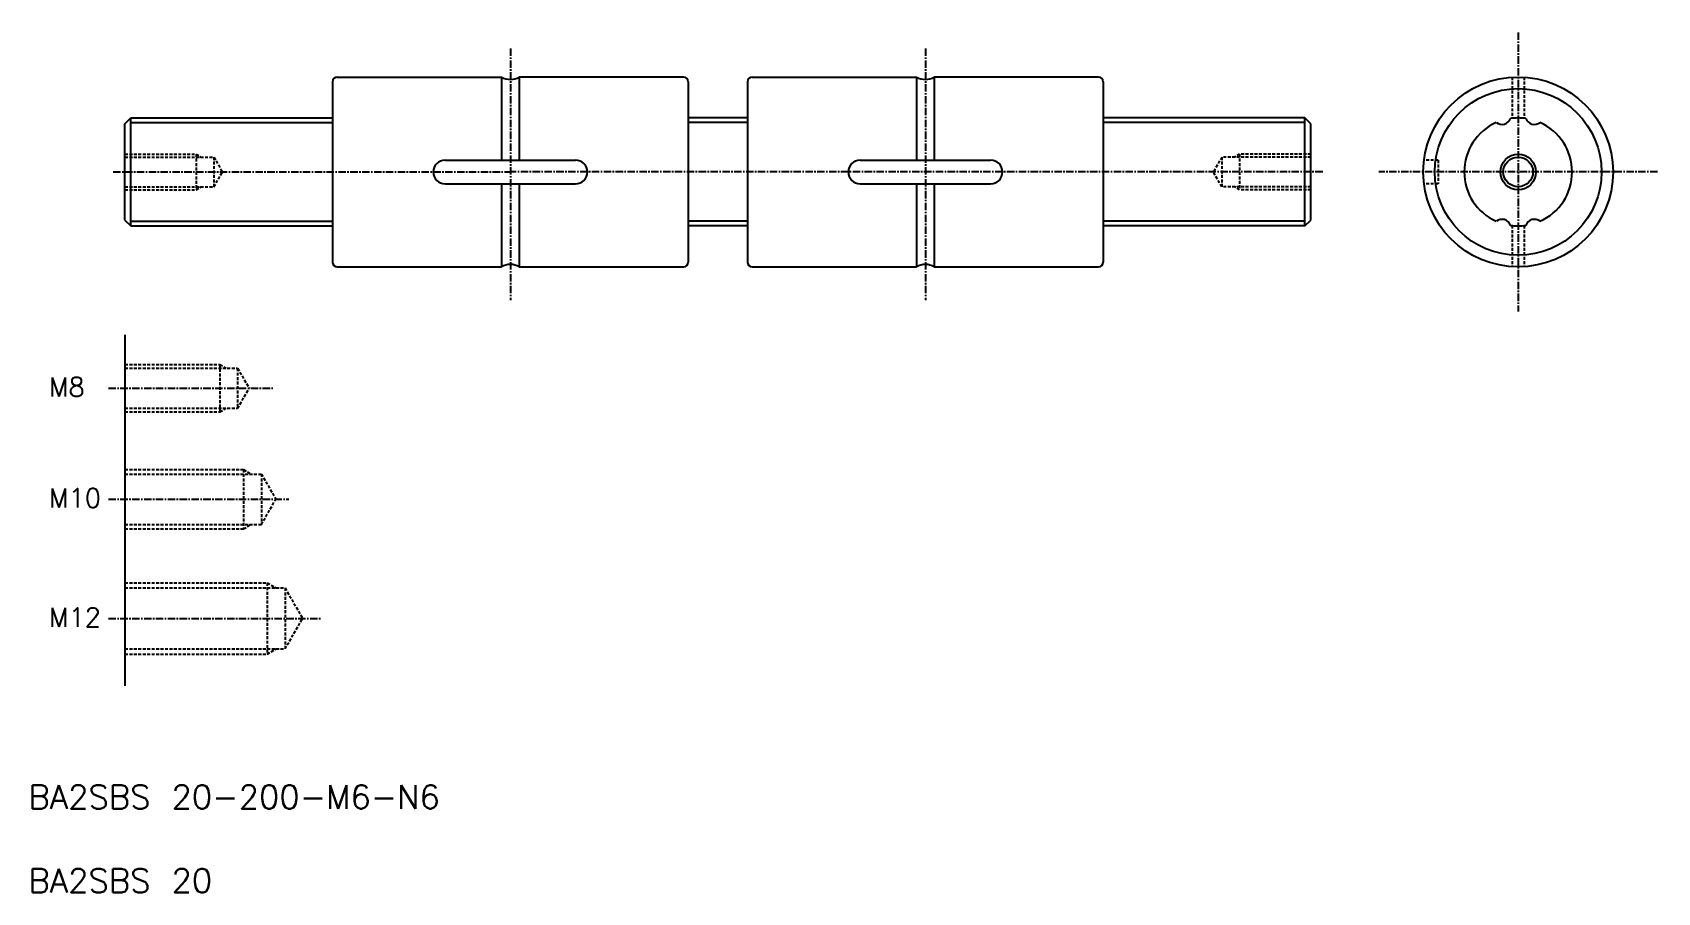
# Model space of a CAD drawing. Extents: x -60 to 215, y 1065 to 1210.
import ezdxf

# ---------------------------------------------------------------- set-up
doc = ezdxf.new("R2010")
doc.units = 0
doc.linetypes.add('CENTER', pattern=[2, 1.25, -0.25, 0.25, -0.25])
doc.linetypes.add('DASHED', pattern=[0.75, 0.5, -0.25])
doc.layers.get('0').update_dxf_attribs({"linetype": 'CONTINUOUS'})
doc.layers.add('CENTER', color=1, linetype='CENTER')
doc.styles.get("Standard").update_dxf_attribs({"font": 'txt.shx', "bigfont": 'bigfont.shx'})

msp = doc.modelspace()

# ---------------------------------------------------------------- linework, layer by layer
at = {"color": 7, "linetype": 'CONTINUOUS'}
for p, q in [((-8.91, 1201.83), (-8.91, 1171.43)), ((-8.11, 1202.63), (19.59, 1202.63)), ((19.59, 1202.63), (19.59, 1188.63)), ((50.29, 1202.63), (22.59, 1202.63)), ((22.59, 1202.63), (22.59, 1188.63)), ((51.09, 1201.83), (51.09, 1171.43)), ((61.09, 1201.83), (61.09, 1171.43)), ((61.89, 1202.63), (89.59, 1202.63)), ((89.59, 1202.63), (89.59, 1188.63)), ((120.29, 1202.63), (92.59, 1202.63)), ((92.59, 1202.63), (92.59, 1188.63)), ((121.09, 1201.83), (121.09, 1171.43)), ((-43.91, 1194.73), (-42.91, 1195.73)), ((-42.91, 1195.73), (-8.91, 1195.73)), ((-42.91, 1177.53), (-42.91, 1195.73)), ((-42.91, 1194.95), (-8.91, 1194.95)), ((61.09, 1195.73), (51.09, 1195.73)), ((61.09, 1194.95), (51.09, 1194.95)), ((155.09, 1195.73), (121.09, 1195.73)), ((155.09, 1194.95), (121.09, 1194.95)), ((155.09, 1177.53), (155.09, 1195.73)), ((156.09, 1194.73), (155.09, 1195.73)), ((-43.91, 1178.53), (-43.91, 1194.73)), ((156.09, 1178.53), (156.09, 1194.73)), ((10.09, 1188.63), (32.09, 1188.63)), ((80.09, 1188.63), (102.09, 1188.63)), ((10.09, 1184.63), (32.09, 1184.63)), ((19.59, 1184.63), (19.59, 1170.63)), ((22.59, 1184.63), (22.59, 1170.63)), ((80.09, 1184.63), (102.09, 1184.63)), ((89.59, 1184.63), (89.59, 1170.63)), ((92.59, 1184.63), (92.59, 1170.63)), ((-43.91, 1178.53), (-42.91, 1177.53)), ((155.09, 1177.53), (156.09, 1178.53)), ((-42.91, 1178.31), (-8.91, 1178.31)), ((-42.91, 1177.53), (-8.91, 1177.53)), ((61.09, 1178.31), (51.09, 1178.31)), ((61.09, 1177.53), (51.09, 1177.53)), ((155.09, 1178.31), (121.09, 1178.31)), ((155.09, 1177.53), (121.09, 1177.53)), ((-8.11, 1170.63), (19.59, 1170.63)), ((22.59, 1170.63), (50.29, 1170.63)), ((61.89, 1170.63), (89.59, 1170.63)), ((92.59, 1170.63), (120.29, 1170.63)), ((-43.91, 1159.2), (-43.91, 1100.03))]:
    msp.add_line(p, q, dxfattribs=at)
at = {"color": 3, "linetype": 'DASHED'}
for p, q in [((190.06, 1202.6), (190.06, 1195.68)), ((192.06, 1202.6), (192.06, 1195.68)), ((-43.91, 1189.63), (-31.91, 1189.63)), ((-31.91, 1189.63), (-31.05, 1189.13)), ((-31.91, 1189.63), (-31.91, 1183.63)), ((144.09, 1189.63), (143.22, 1189.13)), ((144.09, 1189.63), (144.09, 1183.63)), ((156.09, 1189.63), (144.09, 1189.63)), ((-43.91, 1189.13), (-28.91, 1189.13)), ((-28.91, 1189.13), (-28.91, 1184.13)), ((-28.91, 1189.13), (-27.47, 1186.63)), ((141.09, 1189.13), (139.64, 1186.63)), ((141.09, 1189.13), (141.09, 1184.13)), ((156.09, 1189.13), (141.09, 1189.13)), ((177.56, 1188.63), (175.06, 1188.63)), ((177.56, 1188.63), (177.56, 1184.63)), ((-43.91, 1184.13), (-28.91, 1184.13)), ((-31.91, 1183.63), (-31.05, 1184.13)), ((-28.91, 1184.13), (-27.47, 1186.63)), ((141.09, 1184.13), (139.64, 1186.63)), ((156.09, 1184.13), (141.09, 1184.13)), ((144.09, 1183.63), (143.22, 1184.13)), ((177.56, 1184.63), (175.06, 1184.63)), ((-43.91, 1183.63), (-31.91, 1183.63)), ((156.09, 1183.63), (144.09, 1183.63)), ((190.06, 1177.59), (190.06, 1170.66)), ((192.06, 1177.59), (192.06, 1170.66)), ((-43.91, 1154.18), (-27.91, 1154.18)), ((-27.91, 1154.18), (-27.91, 1146.18)), ((-27.91, 1154.18), (-26.83, 1153.55)), ((-43.91, 1153.55), (-24.91, 1153.55)), ((-24.91, 1153.55), (-22.96, 1150.18)), ((-24.91, 1153.55), (-24.91, 1146.8)), ((-24.91, 1146.8), (-22.96, 1150.18)), ((-43.91, 1146.8), (-24.91, 1146.8)), ((-43.91, 1146.18), (-27.91, 1146.18)), ((-39.16, 1146.8), (-39.16, 1146.8)), ((-34.41, 1146.8), (-34.41, 1146.8)), ((-27.91, 1146.18), (-26.83, 1146.8)), ((-43.91, 1136.47), (-23.91, 1136.47)), ((-43.91, 1135.72), (-20.91, 1135.72)), ((-23.91, 1136.47), (-23.91, 1126.47)), ((-23.91, 1136.47), (-22.61, 1135.72)), ((-20.91, 1135.72), (-18.46, 1131.47)), ((-20.91, 1135.72), (-20.91, 1127.22)), ((-20.91, 1127.22), (-18.46, 1131.47)), ((-43.91, 1127.22), (-20.91, 1127.22)), ((-43.91, 1126.47), (-23.91, 1126.47)), ((-23.91, 1126.47), (-22.61, 1127.22)), ((-43.91, 1117.38), (-19.91, 1117.38)), ((-43.91, 1116.51), (-16.91, 1116.51)), ((-19.91, 1117.38), (-19.91, 1105.38)), ((-19.91, 1117.38), (-18.4, 1116.51)), ((-16.91, 1116.51), (-13.95, 1111.38)), ((-16.91, 1116.51), (-16.91, 1106.26)), ((-16.91, 1106.26), (-13.95, 1111.38)), ((-43.91, 1106.26), (-16.91, 1106.26)), ((-43.91, 1105.38), (-19.91, 1105.38)), ((-19.91, 1105.38), (-18.4, 1106.26))]:
    msp.add_line(p, q, dxfattribs=at)
at = {"color": 7, "linetype": 'CONTINUOUS'}
for radius in [16, 14.05, 2.5]:
    msp.add_circle((191.06, 1186.63), radius, dxfattribs=at)
at = {"color": 3, "linetype": 'CONTINUOUS'}
msp.add_circle((191.06, 1186.63), 3, dxfattribs=at)
at = {"color": 7, "linetype": 'CONTINUOUS'}
for centre, radius, start, end in [((-8.11, 1201.83), 0.8, 90, 180), ((21.09, 1205.23), 3, 240, 300), ((50.29, 1201.83), 0.8, 0, 90), ((61.89, 1201.83), 0.8, 90, 180), ((91.09, 1205.23), 3, 240, 300), ((120.29, 1201.83), 0.8, 0, 90), ((191.06, 1186.63), 9.1, 113.8704, 246.1296), ((188.4, 1196.41), 1.78, 235.0633, 281.6181), ((188.14, 1196.34), 1.78, 290.3819, 336.9367), ((191.06, 1186.63), 9.1, 81.8703, 98.1296), ((193.99, 1196.34), 1.78, 203.0633, 249.6181), ((193.73, 1196.41), 1.78, 258.3819, 304.9367), ((191.06, 1186.63), 9.1, 293.8704, 66.1296), ((10.09, 1186.63), 2, 90, 270), ((32.09, 1186.63), 2, 270, 90), ((80.09, 1186.63), 2, 90, 270), ((102.09, 1186.63), 2, 270, 90), ((188.4, 1176.85), 1.78, 78.3819, 124.9367), ((188.14, 1176.93), 1.78, 23.0633, 69.6181), ((193.99, 1176.93), 1.78, 110.3819, 156.9367), ((193.73, 1176.85), 1.78, 55.0633, 101.6181), ((191.06, 1186.63), 9.1, 261.8704, 278.1297), ((-8.11, 1171.43), 0.8, 180, 270), ((21.09, 1168.03), 3, 60, 120), ((50.29, 1171.43), 0.8, 270, 0), ((61.89, 1171.43), 0.8, 180, 270), ((91.09, 1168.03), 3, 60, 120), ((120.29, 1171.43), 0.8, 270, 0)]:
    msp.add_arc(centre, radius, start, end, dxfattribs=at)
at = {"layer": 'CENTER', "color": 1, "linetype": 'CENTER'}
for p, q in [((191.06, 1210.13), (191.06, 1163.13)), ((21.09, 1207.43), (21.09, 1165.03)), ((91.09, 1207.43), (91.09, 1165.03)), ((-45.91, 1186.63), (21.09, 1186.63)), ((158.09, 1186.63), (21.09, 1186.63)), ((214.56, 1186.63), (167.56, 1186.63)), ((-46.7, 1150.18), (-18.8, 1150.18)), ((-46.7, 1131.47), (-16.29, 1131.47)), ((-46.7, 1111.38), (-10.96, 1111.38))]:
    msp.add_line(p, q, dxfattribs=at)

# ---------------------------------------------------------------- texts
at = {"color": 7, "linetype": 'CONTINUOUS'}
for s, height, p in [('M8', 3.2, (-56.73, 1148.79)), ('M10', 3.2, (-56.73, 1130.08)), ('M12', 3.2, (-56.73, 1109.99)), ('BA2SBS 20-200-M6-N6', 4, (-60.19, 1079.3)), ('BA2SBS 20', 4, (-60.19, 1065.19))]:
    msp.add_text(s, height=height, dxfattribs=at).set_placement(p)

doc.saveas('drawing.dxf')
